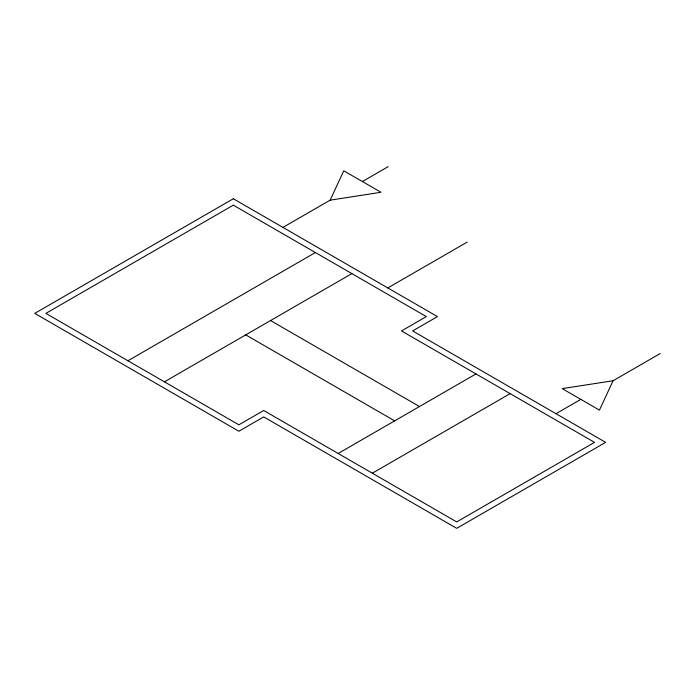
<?xml version="1.0" encoding="UTF-8"?>
<svg xmlns="http://www.w3.org/2000/svg" width="695" height="695" viewBox="0 0 695 695"><rect width="100%" height="100%" fill="white"/><g stroke="black" fill="none" stroke-linecap="round" stroke-linejoin="round"><path stroke-width="1.04" d="M330.151 200.16L343.773 170.796L381.008 192.289L330.151 200.16L282.961 227.404M613.068 380.756L599.438 410.12L562.203 388.618L613.068 380.756L660.25 353.512M362.39 181.543L388.175 166.661M127.932 360.757L315.382 252.537M164.42 381.824L351.87 273.604M387.81 287.93L467.24 242.077M338.17 453.479L475.979 373.919M372.32 473.199L510.13 393.639M556 413.699L580.82 399.364M270.555 320.551L419.485 406.532M245.735 334.877L394.664 420.866M233.32 198.744L34.75 313.384L238.88 431.239L263.7 416.904L456.711 528.339L605.64 442.359L412.63 330.924L437.45 316.599L233.32 198.744M233.32 205.164L45.87 313.384L238.88 424.819L263.7 410.484L456.711 521.919L594.52 442.359L401.51 330.924L426.33 316.599L233.32 205.164"/></g></svg>
